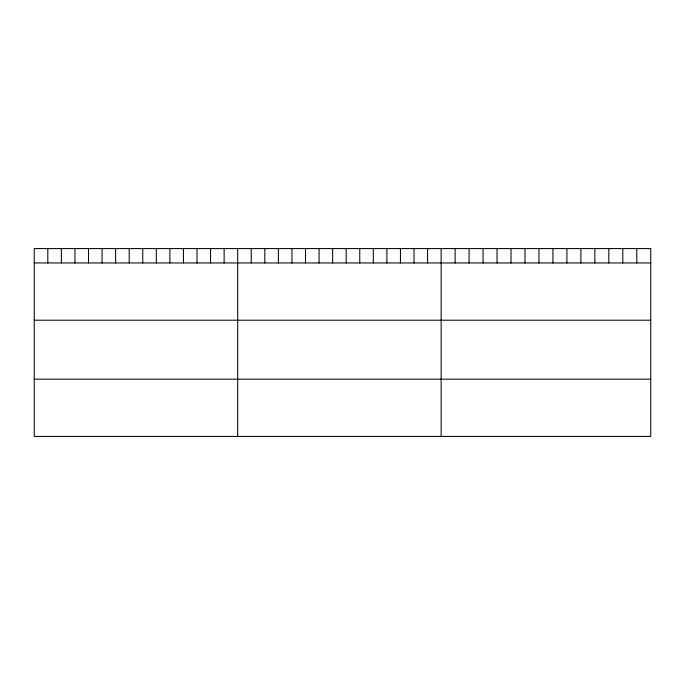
<?xml version="1.0" encoding="UTF-8"?>
<svg xmlns="http://www.w3.org/2000/svg" width="685" height="685" viewBox="0 0 685 685"><rect width="100%" height="100%" fill="white"/><g stroke="black" fill="none" stroke-linecap="round" stroke-linejoin="round"><path stroke-width="1.03" d="M34.25 262.954L650.75 262.954M34.25 320.203L650.75 320.203M34.25 379.173L650.75 379.173M636.776 248.578L636.776 262.954M622.802 248.578L622.802 262.954M608.828 248.578L608.828 262.954M594.854 248.578L594.854 262.954M580.88 248.578L580.88 262.954M566.906 248.578L566.906 262.954M552.932 248.578L552.932 262.954M538.958 248.578L538.958 262.954M524.984 248.578L524.984 262.954M511.01 248.578L511.01 262.954M497.036 248.578L497.036 262.954M483.062 248.578L483.062 262.954M469.088 248.578L469.088 262.954M455.114 248.578L455.114 262.954M441.14 248.578L441.14 436.422M427.577 248.578L427.577 262.954M414.014 248.578L414.014 262.954M400.451 248.578L400.451 262.954M386.888 248.578L386.888 262.954M373.325 248.578L373.325 262.954M359.762 248.578L359.762 262.954M346.199 248.578L346.199 262.954M332.636 248.578L332.636 262.954M319.073 248.578L319.073 262.954M305.51 248.578L305.51 262.954M291.947 248.578L291.947 262.954M278.384 248.578L278.384 262.954M264.821 248.578L264.821 262.954M251.258 248.578L251.258 262.954M237.695 248.578L237.695 436.422M224.132 248.578L224.132 262.954M210.569 248.578L210.569 262.954M197.006 248.578L197.006 262.954M183.443 248.578L183.443 262.954M169.88 248.578L169.88 262.954M156.317 248.578L156.317 262.954M142.754 248.578L142.754 262.954M129.191 248.578L129.191 262.954M115.628 248.578L115.628 262.954M102.065 248.578L102.065 262.954M88.502 248.578L88.502 262.954M74.939 248.578L74.939 262.954M61.376 248.578L61.376 262.954M47.813 248.578L47.813 262.954M650.75 248.578L34.25 248.578L34.25 436.422L650.75 436.422L650.75 248.578"/></g></svg>
